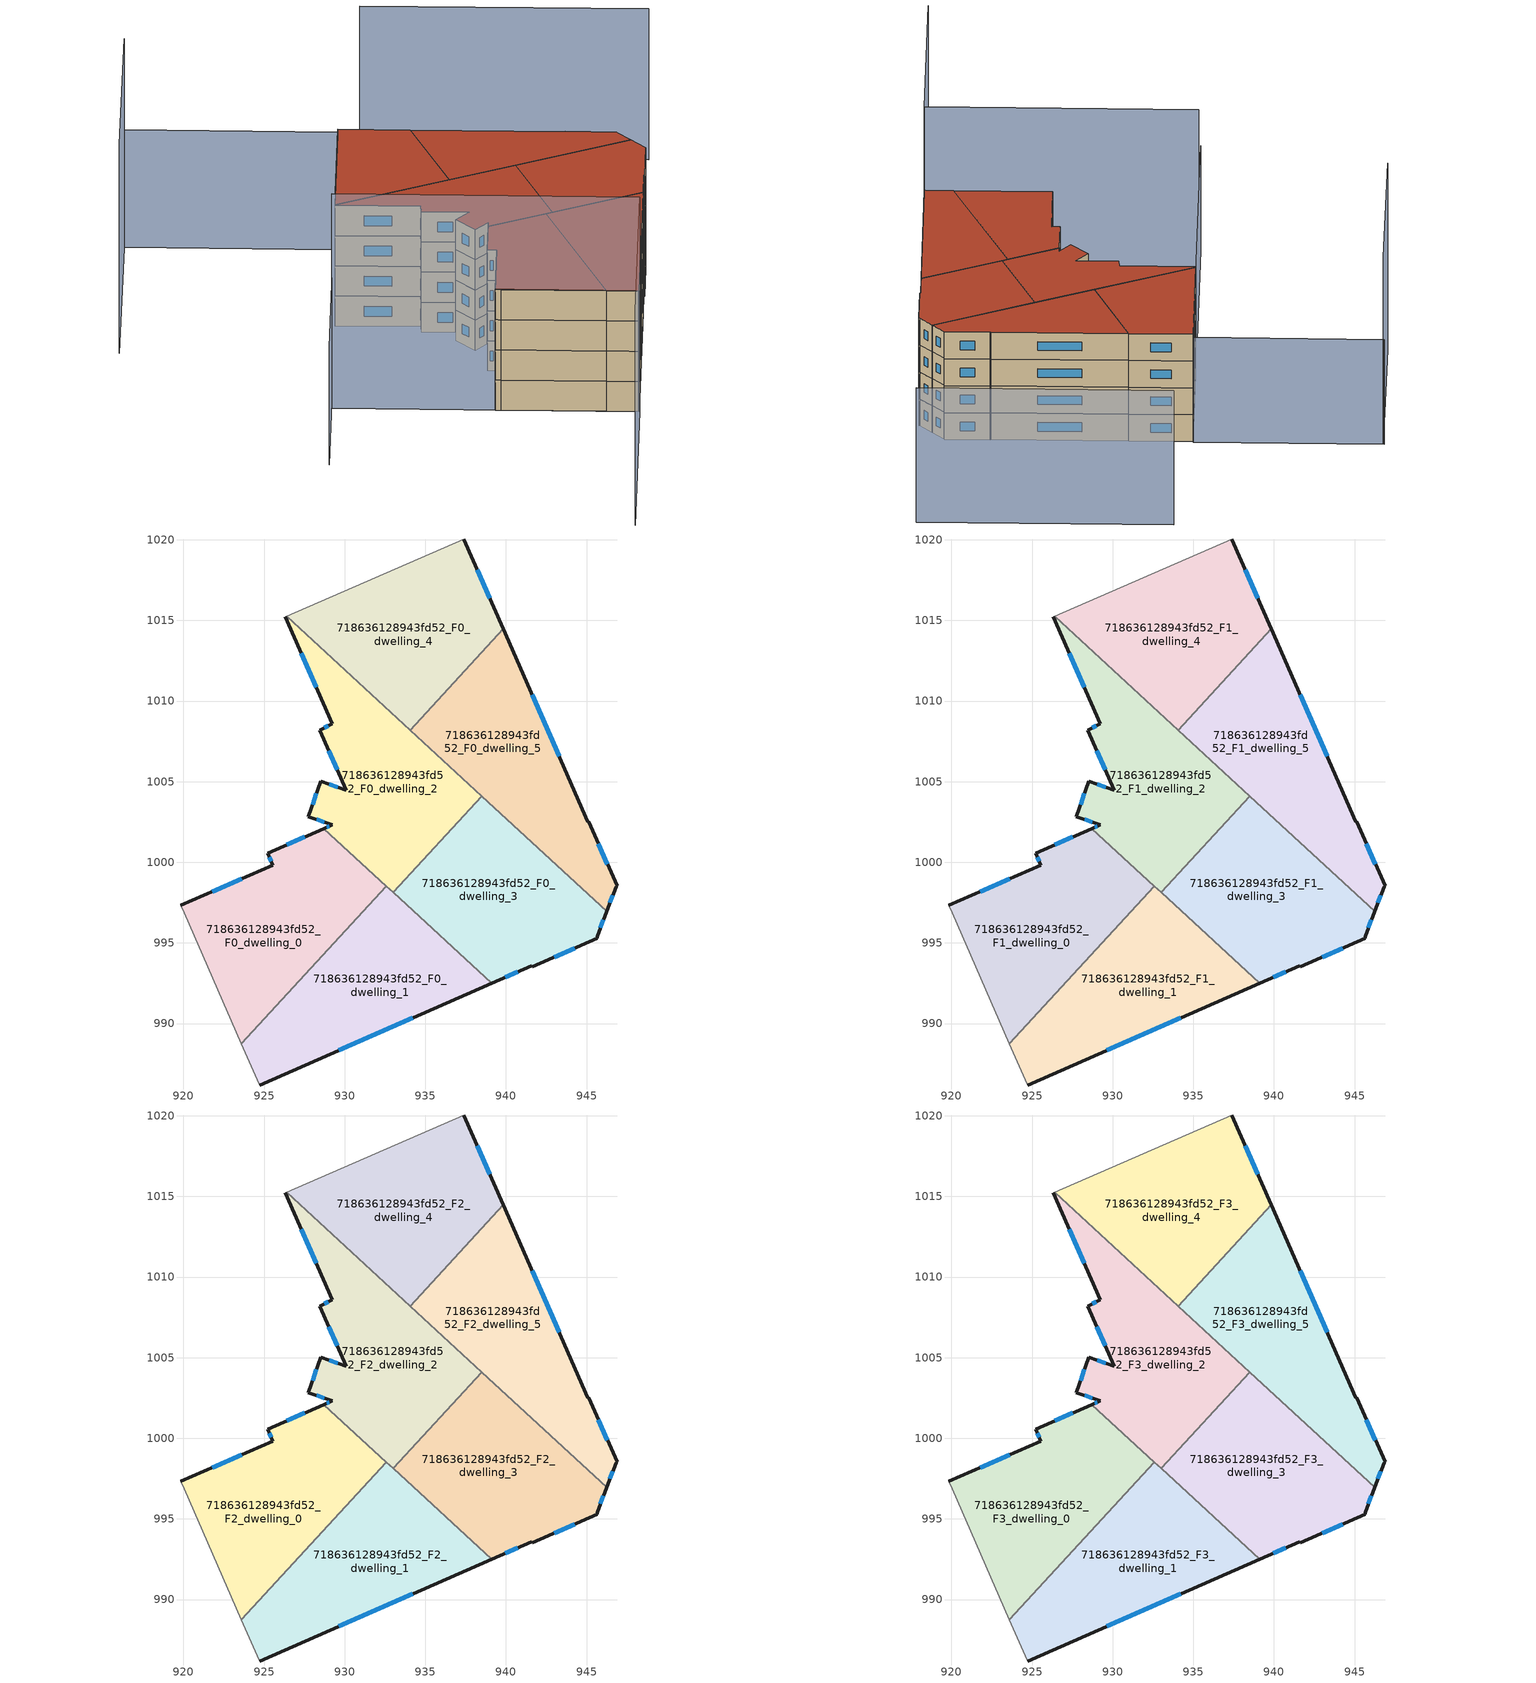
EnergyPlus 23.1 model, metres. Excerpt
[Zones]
718636128943fd52_F0_dwelling_0
 floor ground (EU_floor_Construction): 932.59,998.52 923.59,988.75 920.04,996.88 919.85,997.32 925.55,999.83 925.22,1000.56 928.71,1002.09 z0
 wall outside (EU_wall_Construction): 928.71,1002.09 925.22,1000.56 925.55,999.83 919.85,997.32 z0:3
 wall adiabatic (EU_wall_Construction): 919.85,997.32 920.04,996.88 923.59,988.75 z0:3
 wall to 718636128943fd52_F0_dwelling_1 (EU_wall_Construction): 923.59,988.75 932.59,998.52 928.71,1002.09 z0:3
 window (EU_Window_Construction): 925.33,1000.31 925.44,1000.08 / 927.52,1001.57 926.41,1001.08 / 923.61,998.98 921.79,998.17 z1.02:1.98
718636128943fd52_F0_dwelling_1
 floor ground (EU_floor_Construction): 939.12,992.51 924.72,986.19 924.69,986.25 923.59,988.75 932.59,998.52 z0
 wall outside (EU_wall_Construction): 924.72,986.19 939.12,992.51 z0:3
 wall adiabatic (EU_wall_Construction): 923.59,988.75 924.69,986.25 924.72,986.19 z0:3
 wall to 718636128943fd52_F0_dwelling_3 (EU_wall_Construction): 939.12,992.51 933.02,998.13 z0:3
 wall to 718636128943fd52_F0_dwelling_2 (EU_wall_Construction): 933.02,998.13 932.59,998.52 928.71,1002.09 z0:3
 window (EU_Window_Construction): 929.62,988.34 934.22,990.36 z1.02:1.98
718636128943fd52_F0_dwelling_2
 floor ground (EU_floor_Construction): 938.51,1004.09 933.02,998.13 928.71,1002.09 929.23,1002.32 927.76,1002.83 928.51,1005.02 930.1,1004.47 928.47,1008.2 929.24,1008.59 926.31,1015.22 926.39,1015.26 z0
 wall outside (EU_wall_Construction): 926.31,1015.22 929.24,1008.59 928.47,1008.2 930.1,1004.47 928.51,1005.02 927.76,1002.83 929.23,1002.32 928.71,1002.09 z0:3
 wall adiabatic (EU_wall_Construction): 926.39,1015.26 926.31,1015.22 z0:3
 wall to 718636128943fd52_F0_dwelling_3 (EU_wall_Construction): 933.02,998.13 938.51,1004.09 z0:3
 wall to 718636128943fd52_F0_dwelling_4 (EU_wall_Construction): 934.06,1008.19 926.39,1015.26 z0:3
 wall to 718636128943fd52_F0_dwelling_5 (EU_wall_Construction): 938.51,1004.09 934.06,1008.19 z0:3
 window (EU_Window_Construction): 928.98,1008.46 928.73,1008.33 / 927.31,1012.97 928.24,1010.85 / 929.06,1002.25 928.89,1002.17 / 928.26,1002.66 928.73,1002.5 / 928.25,1004.27 928.01,1003.57 / 929.56,1004.66 929.05,1004.83 / 929.02,1006.93 929.54,1005.74 z1.02:1.98
718636128943fd52_F0_dwelling_3
 floor ground (EU_floor_Construction): 946.25,996.96 945.65,995.39 945.66,995.28 941.62,993.52 941.59,993.59 939.12,992.51 933.02,998.13 938.51,1004.09 z0
 wall outside (EU_wall_Construction): 939.12,992.51 941.59,993.59 941.62,993.52 945.66,995.28 945.65,995.39 946.25,996.96 z0:3
 wall to 718636128943fd52_F0_dwelling_5 (EU_wall_Construction): 946.25,996.96 938.51,1004.09 z0:3
 window (EU_Window_Construction): 942.99,994.12 944.28,994.68 / 939.96,992.88 940.75,993.22 / 945.85,995.93 946.05,996.43 z1.02:1.98
718636128943fd52_F0_dwelling_4
 floor ground (EU_floor_Construction): 937.39,1020.05 939.84,1014.47 934.06,1008.2 926.39,1015.26 z0
 wall outside (EU_wall_Construction): 939.84,1014.47 937.39,1020.05 z0:3
 wall adiabatic (EU_wall_Construction): 937.39,1020.05 926.39,1015.26 z0:3
 wall to 718636128943fd52_F0_dwelling_5 (EU_wall_Construction): 934.06,1008.2 939.84,1014.47 z0:3
 window (EU_Window_Construction): 939.01,1016.37 938.23,1018.15 z1.02:1.98
718636128943fd52_F0_dwelling_5
 floor ground (EU_floor_Construction): 939.84,1014.47 945.08,1002.5 945.15,1002.52 946.89,998.54 946.83,998.47 946.25,996.96 934.06,1008.2 z0
 wall outside (EU_wall_Construction): 946.25,996.96 946.83,998.47 946.89,998.54 945.15,1002.52 945.08,1002.5 939.84,1014.47 z0:3
 window (EU_Window_Construction): 946.45,997.48 946.63,997.96 / 943.3,1006.58 941.62,1010.4 / 946.3,999.89 945.74,1001.17 z1.02:1.98
718636128943fd52_F1_dwelling_0
 floor to 718636128943fd52_F0_dwelling_0 (EU_floor_Construction): 932.59,998.52 923.59,988.75 920.03,996.88 919.85,997.32 925.55,999.83 925.22,1000.56 928.71,1002.09 z3
 wall outside (EU_wall_Construction): 928.71,1002.09 925.22,1000.56 925.55,999.83 919.85,997.32 z3:6
 wall adiabatic (EU_wall_Construction): 919.85,997.32 920.04,996.88 923.59,988.75 z3:6
 wall to 718636128943fd52_F1_dwelling_1 (EU_wall_Construction): 923.59,988.75 932.59,998.52 928.71,1002.09 z3:6
 window (EU_Window_Construction): 925.33,1000.31 925.44,1000.08 / 927.52,1001.57 926.41,1001.08 / 923.61,998.98 921.79,998.17 z4.02:4.98
718636128943fd52_F1_dwelling_1
 floor to 718636128943fd52_F0_dwelling_1 (EU_floor_Construction): 939.12,992.51 924.72,986.19 924.69,986.25 923.59,988.75 932.59,998.52 z3
 wall outside (EU_wall_Construction): 924.72,986.19 939.12,992.51 z3:6
 wall adiabatic (EU_wall_Construction): 923.59,988.75 924.69,986.25 924.72,986.19 z3:6
 wall to 718636128943fd52_F1_dwelling_3 (EU_wall_Construction): 939.12,992.51 933.02,998.13 z3:6
 wall to 718636128943fd52_F1_dwelling_2 (EU_wall_Construction): 933.02,998.13 932.59,998.52 928.71,1002.09 z3:6
 window (EU_Window_Construction): 929.62,988.34 934.22,990.36 z4.02:4.98
718636128943fd52_F1_dwelling_2
 floor to 718636128943fd52_F0_dwelling_2 (EU_floor_Construction): 938.51,1004.09 933.02,998.13 928.71,1002.09 929.23,1002.32 927.76,1002.83 928.5,1005.02 930.1,1004.47 928.47,1008.2 929.24,1008.59 926.31,1015.22 926.39,1015.26 z3
 wall outside (EU_wall_Construction): 926.31,1015.22 929.24,1008.59 928.47,1008.2 930.1,1004.47 928.51,1005.02 927.76,1002.83 929.23,1002.32 928.71,1002.09 z3:6
 wall adiabatic (EU_wall_Construction): 926.39,1015.26 926.31,1015.22 z3:6
 wall to 718636128943fd52_F1_dwelling_3 (EU_wall_Construction): 933.02,998.13 938.51,1004.09 z3:6
 wall to 718636128943fd52_F1_dwelling_4 (EU_wall_Construction): 934.06,1008.19 926.39,1015.26 z3:6
 wall to 718636128943fd52_F1_dwelling_5 (EU_wall_Construction): 938.51,1004.09 934.06,1008.19 z3:6
 window (EU_Window_Construction): 928.98,1008.46 928.73,1008.33 / 927.31,1012.97 928.24,1010.85 / 929.06,1002.25 928.89,1002.17 / 928.26,1002.66 928.73,1002.5 / 928.25,1004.27 928.01,1003.57 / 929.56,1004.66 929.05,1004.83 / 929.02,1006.93 929.54,1005.74 z4.02:4.98
718636128943fd52_F1_dwelling_3
 floor to 718636128943fd52_F0_dwelling_3 (EU_floor_Construction): 946.25,996.96 945.65,995.39 945.66,995.28 941.62,993.52 941.59,993.59 939.12,992.51 933.02,998.13 938.51,1004.09 z3
 wall outside (EU_wall_Construction): 939.12,992.51 941.59,993.59 941.62,993.52 945.66,995.28 945.65,995.39 946.25,996.96 z3:6
 wall to 718636128943fd52_F1_dwelling_5 (EU_wall_Construction): 946.25,996.96 938.51,1004.09 z3:6
 window (EU_Window_Construction): 942.99,994.12 944.28,994.68 / 939.96,992.88 940.75,993.22 / 945.85,995.93 946.05,996.43 z4.02:4.98
718636128943fd52_F1_dwelling_4
 floor to 718636128943fd52_F0_dwelling_4 (EU_floor_Construction): 937.39,1020.05 939.84,1014.47 934.06,1008.2 926.39,1015.26 z3
 wall outside (EU_wall_Construction): 939.84,1014.47 937.39,1020.05 z3:6
 wall adiabatic (EU_wall_Construction): 937.39,1020.05 926.39,1015.26 z3:6
 wall to 718636128943fd52_F1_dwelling_5 (EU_wall_Construction): 934.06,1008.2 939.84,1014.47 z3:6
 window (EU_Window_Construction): 939.01,1016.37 938.23,1018.15 z4.02:4.98
718636128943fd52_F1_dwelling_5
 floor to 718636128943fd52_F0_dwelling_5 (EU_floor_Construction): 939.84,1014.47 945.08,1002.5 945.15,1002.52 946.89,998.54 946.83,998.47 946.25,996.96 934.06,1008.2 z3
 wall outside (EU_wall_Construction): 946.25,996.96 946.83,998.47 946.89,998.54 945.15,1002.52 945.08,1002.5 939.84,1014.47 z3:6
 window (EU_Window_Construction): 946.45,997.48 946.63,997.96 / 943.3,1006.58 941.62,1010.4 / 946.3,999.89 945.74,1001.17 z4.02:4.98
718636128943fd52_F2_dwelling_0
 floor to 718636128943fd52_F1_dwelling_0 (EU_floor_Construction): 932.59,998.52 923.59,988.75 920.03,996.88 919.85,997.32 925.55,999.83 925.22,1000.56 928.71,1002.09 z6
 wall outside (EU_wall_Construction): 928.71,1002.09 925.22,1000.56 925.55,999.83 919.85,997.32 z6:9
 wall adiabatic (EU_wall_Construction): 919.85,997.32 920.04,996.88 923.59,988.75 z6:9
 wall to 718636128943fd52_F2_dwelling_1 (EU_wall_Construction): 923.59,988.75 932.59,998.52 928.71,1002.09 z6:9
 window (EU_Window_Construction): 925.33,1000.31 925.44,1000.08 / 927.52,1001.57 926.41,1001.08 / 923.61,998.98 921.79,998.17 z7.02:7.98
718636128943fd52_F2_dwelling_1
 floor to 718636128943fd52_F1_dwelling_1 (EU_floor_Construction): 939.12,992.51 924.72,986.19 924.69,986.25 923.59,988.75 932.59,998.52 z6
 wall outside (EU_wall_Construction): 924.72,986.19 939.12,992.51 z6:9
 wall adiabatic (EU_wall_Construction): 923.59,988.75 924.69,986.25 924.72,986.19 z6:9
 wall to 718636128943fd52_F2_dwelling_3 (EU_wall_Construction): 939.12,992.51 933.02,998.13 z6:9
 wall to 718636128943fd52_F2_dwelling_2 (EU_wall_Construction): 933.02,998.13 932.59,998.52 928.71,1002.09 z6:9
 window (EU_Window_Construction): 929.62,988.34 934.22,990.36 z7.02:7.98
718636128943fd52_F2_dwelling_2
 floor to 718636128943fd52_F1_dwelling_2 (EU_floor_Construction): 938.51,1004.09 933.02,998.13 928.71,1002.09 929.23,1002.32 927.76,1002.83 928.5,1005.02 930.1,1004.47 928.47,1008.2 929.24,1008.59 926.31,1015.22 926.39,1015.26 z6
 wall outside (EU_wall_Construction): 926.31,1015.22 929.24,1008.59 928.47,1008.2 930.1,1004.47 928.51,1005.02 927.76,1002.83 929.23,1002.32 928.71,1002.09 z6:9
 wall adiabatic (EU_wall_Construction): 926.39,1015.26 926.31,1015.22 z6:9
 wall to 718636128943fd52_F2_dwelling_3 (EU_wall_Construction): 933.02,998.13 938.51,1004.09 z6:9
 wall to 718636128943fd52_F2_dwelling_4 (EU_wall_Construction): 934.06,1008.19 926.39,1015.26 z6:9
 wall to 718636128943fd52_F2_dwelling_5 (EU_wall_Construction): 938.51,1004.09 934.06,1008.19 z6:9
 window (EU_Window_Construction): 928.98,1008.46 928.73,1008.33 / 927.31,1012.97 928.24,1010.85 / 929.06,1002.25 928.89,1002.17 / 928.26,1002.66 928.73,1002.5 / 928.25,1004.27 928.01,1003.57 / 929.56,1004.66 929.05,1004.83 / 929.02,1006.93 929.54,1005.74 z7.02:7.98
718636128943fd52_F2_dwelling_3
 floor to 718636128943fd52_F1_dwelling_3 (EU_floor_Construction): 946.25,996.96 945.65,995.39 945.66,995.28 941.62,993.52 941.59,993.59 939.12,992.51 933.02,998.13 938.51,1004.09 z6
 wall outside (EU_wall_Construction): 939.12,992.51 941.59,993.59 941.62,993.52 945.66,995.28 945.65,995.39 946.25,996.96 z6:9
 wall to 718636128943fd52_F2_dwelling_5 (EU_wall_Construction): 946.25,996.96 938.51,1004.09 z6:9
 window (EU_Window_Construction): 942.99,994.12 944.28,994.68 / 939.96,992.88 940.75,993.22 / 945.85,995.93 946.05,996.43 z7.02:7.98
718636128943fd52_F2_dwelling_4
 floor to 718636128943fd52_F1_dwelling_4 (EU_floor_Construction): 937.39,1020.05 939.84,1014.47 934.06,1008.2 926.39,1015.26 z6
 wall outside (EU_wall_Construction): 939.84,1014.47 937.39,1020.05 z6:9
 wall adiabatic (EU_wall_Construction): 937.39,1020.05 926.39,1015.26 z6:9
 wall to 718636128943fd52_F2_dwelling_5 (EU_wall_Construction): 934.06,1008.2 939.84,1014.47 z6:9
 window (EU_Window_Construction): 939.01,1016.37 938.23,1018.15 z7.02:7.98
718636128943fd52_F2_dwelling_5
 floor to 718636128943fd52_F1_dwelling_5 (EU_floor_Construction): 939.84,1014.47 945.08,1002.5 945.15,1002.52 946.89,998.54 946.83,998.47 946.25,996.96 934.06,1008.2 z6
 wall outside (EU_wall_Construction): 946.25,996.96 946.83,998.47 946.89,998.54 945.15,1002.52 945.08,1002.5 939.84,1014.47 z6:9
 window (EU_Window_Construction): 946.45,997.48 946.63,997.96 / 943.3,1006.58 941.62,1010.4 / 946.3,999.89 945.74,1001.17 z7.02:7.98
718636128943fd52_F3_dwelling_0
 floor to 718636128943fd52_F2_dwelling_0 (EU_floor_Construction): 932.59,998.52 923.59,988.75 920.03,996.88 919.85,997.32 925.55,999.83 925.22,1000.56 928.71,1002.09 z9
 wall outside (EU_wall_Construction): 928.71,1002.09 925.22,1000.56 925.55,999.83 919.85,997.32 z9:12
 wall adiabatic (EU_wall_Construction): 919.85,997.32 920.04,996.88 923.59,988.75 z9:12
 wall to 718636128943fd52_F3_dwelling_1 (EU_wall_Construction): 923.59,988.75 932.59,998.52 928.71,1002.09 z9:12
 window (EU_Window_Construction): 925.33,1000.31 925.44,1000.08 / 927.52,1001.57 926.41,1001.08 / 923.61,998.98 921.79,998.17 z10.02:10.98
 roof outside (EU_roof_Construction): 923.59,988.75 932.59,998.52 928.71,1002.09 925.22,1000.56 925.55,999.83 919.85,997.32 920.04,996.88 z12
718636128943fd52_F3_dwelling_1
 floor to 718636128943fd52_F2_dwelling_1 (EU_floor_Construction): 939.12,992.51 924.72,986.19 924.69,986.25 923.59,988.75 932.59,998.52 z9
 wall outside (EU_wall_Construction): 924.72,986.19 939.12,992.51 z9:12
 wall adiabatic (EU_wall_Construction): 923.59,988.75 924.69,986.25 924.72,986.19 z9:12
 wall to 718636128943fd52_F3_dwelling_3 (EU_wall_Construction): 939.12,992.51 933.02,998.13 z9:12
 wall to 718636128943fd52_F3_dwelling_2 (EU_wall_Construction): 933.02,998.13 932.59,998.52 928.71,1002.09 z9:12
 window (EU_Window_Construction): 929.62,988.34 934.22,990.36 z10.02:10.98
 roof outside (EU_roof_Construction): 939.12,992.51 932.59,998.52 923.59,988.75 924.69,986.25 924.72,986.19 z12
718636128943fd52_F3_dwelling_2
 floor to 718636128943fd52_F2_dwelling_2 (EU_floor_Construction): 938.51,1004.09 933.02,998.13 928.71,1002.09 929.23,1002.32 927.76,1002.83 928.5,1005.02 930.1,1004.47 928.47,1008.2 929.24,1008.59 926.31,1015.22 926.39,1015.26 z9
 wall outside (EU_wall_Construction): 926.31,1015.22 929.24,1008.59 928.47,1008.2 930.1,1004.47 928.51,1005.02 927.76,1002.83 929.23,1002.32 928.71,1002.09 z9:12
 wall adiabatic (EU_wall_Construction): 926.39,1015.26 926.31,1015.22 z9:12
 wall to 718636128943fd52_F3_dwelling_3 (EU_wall_Construction): 933.02,998.13 938.51,1004.09 z9:12
 wall to 718636128943fd52_F3_dwelling_4 (EU_wall_Construction): 934.06,1008.19 926.39,1015.26 z9:12
 wall to 718636128943fd52_F3_dwelling_5 (EU_wall_Construction): 938.51,1004.09 934.06,1008.19 z9:12
 window (EU_Window_Construction): 928.98,1008.46 928.73,1008.33 / 927.31,1012.97 928.24,1010.85 / 929.06,1002.25 928.89,1002.17 / 928.26,1002.66 928.73,1002.5 / 928.25,1004.27 928.01,1003.57 / 929.56,1004.66 929.05,1004.83 / 929.02,1006.93 929.54,1005.74 z10.02:10.98
 roof outside (EU_roof_Construction): 933.02,998.13 938.51,1004.09 926.39,1015.26 926.31,1015.22 929.24,1008.59 928.47,1008.2 930.1,1004.47 928.51,1005.02 927.76,1002.83 929.23,1002.32 928.71,1002.09 z12
718636128943fd52_F3_dwelling_3
 floor to 718636128943fd52_F2_dwelling_3 (EU_floor_Construction): 946.25,996.96 945.65,995.39 945.66,995.28 941.62,993.52 941.59,993.59 939.12,992.51 933.02,998.13 938.51,1004.09 z9
 wall outside (EU_wall_Construction): 939.12,992.51 941.59,993.59 941.62,993.52 945.66,995.28 945.65,995.39 946.25,996.96 z9:12
 wall to 718636128943fd52_F3_dwelling_5 (EU_wall_Construction): 946.25,996.96 938.51,1004.09 z9:12
 window (EU_Window_Construction): 942.99,994.12 944.28,994.68 / 939.96,992.88 940.75,993.22 / 945.85,995.93 946.05,996.43 z10.02:10.98
 roof outside (EU_roof_Construction): 945.66,995.28 945.65,995.39 946.25,996.96 938.51,1004.09 933.02,998.13 939.12,992.51 941.59,993.59 941.62,993.52 z12
718636128943fd52_F3_dwelling_4
 floor to 718636128943fd52_F2_dwelling_4 (EU_floor_Construction): 937.39,1020.05 939.84,1014.47 934.06,1008.2 926.39,1015.26 z9
 wall outside (EU_wall_Construction): 939.84,1014.47 937.39,1020.05 z9:12
 wall adiabatic (EU_wall_Construction): 937.39,1020.05 926.39,1015.26 z9:12
 wall to 718636128943fd52_F3_dwelling_5 (EU_wall_Construction): 934.06,1008.2 939.84,1014.47 z9:12
 window (EU_Window_Construction): 939.01,1016.37 938.23,1018.15 z10.02:10.98
 roof outside (EU_roof_Construction): 934.06,1008.2 939.84,1014.47 937.39,1020.05 926.39,1015.26 z12
718636128943fd52_F3_dwelling_5
 floor to 718636128943fd52_F2_dwelling_5 (EU_floor_Construction): 939.84,1014.47 945.08,1002.5 945.15,1002.52 946.89,998.54 946.83,998.47 946.25,996.96 934.06,1008.2 z9
 wall outside (EU_wall_Construction): 946.25,996.96 946.83,998.47 946.89,998.54 945.15,1002.52 945.08,1002.5 939.84,1014.47 z9:12
 window (EU_Window_Construction): 946.45,997.48 946.63,997.96 / 943.3,1006.58 941.62,1010.4 / 946.3,999.89 945.74,1001.17 z10.02:10.98
 roof outside (EU_roof_Construction): 946.25,996.96 946.83,998.47 946.89,998.54 945.15,1002.52 945.08,1002.5 939.84,1014.47 934.06,1008.2 z12
shading: 914.33,1009.97 924.73,986.16 / 924.73,986.16 908.21,978.94 z0:21.3; 961.44,1002.32 951.64,1024.61 z0:15; 930.22,1036.65 937.46,1020.08 / 937.46,1020.08 906.07,1006.37 z0:11.7; 930.15,1036.54 914.73,1029.88 z0:20.8
[Building]
EU S2 Campaign: North Axis=0; Terrain=City; Solar Distribution=FullExterior
[Site:Location]
Vienna: Latitude=48; Longitude=16.5; Time Zone=1; Elevation=183
[SizingPeriod:WeatherFileDays]
AnnualSizingPeriod: Begin Month=1; Begin Day of Month=1; End Month=12; End Day of Month=31; Day of Week for Start Day=Monday; Use Weather File Daylight Saving Period=No; Use Weather File Rain and Snow Indicators=No
[MATERIAL]
EU_InternalMass_Material: Roughness=MediumRough; Thickness=0.1; Conductivity=1; Density=1800; Specific Heat=900; Thermal Absorptance=0.9; Solar Absorptance=0.7; Visible Absorptance=0.7
[MATERIAL:NOMASS] Roughness=MediumRough; Thermal Absorptance=0.9; Solar Absorptance=0.7; Visible Absorptance=0.7
Name | Thermal Resistance
EU_wall_NoMass | 0.942466
EU_roof_NoMass | 0.551687
EU_floor_NoMass | 0.66527
[WINDOWMATERIAL:SIMPLEGLAZINGSYSTEM]
EU_Window_SimpleGlazing: UFactor=2.03367; Solar Heat Gain Coefficient=0.65; Visible Transmittance=0.65
[CONSTRUCTION]
EU_wall_Construction: EU_wall_NoMass
EU_roof_Construction: EU_roof_NoMass
EU_floor_Construction: EU_floor_NoMass
EU_Window_Construction: EU_Window_SimpleGlazing
EU_InternalMass_Construction: EU_InternalMass_Material
[ZONE] Type=1; Multiplier=1; Ceiling Height=autocalculate; Floor Area=autocalculate; Part of Total Floor Area=Yes
Name | Volume
718636128943fd52_F0_dwelling_0 | 242.998
718636128943fd52_F1_dwelling_0; 718636128943fd52_F2_dwelling_0; 718636128943fd52_F3_dwelling_0 | 242.997
718636128943fd52_F0_dwelling_1; 718636128943fd52_F1_dwelling_1; 718636128943fd52_F2_dwelling_1; 718636128943fd52_F3_dwelling_1 | 243.01
718636128943fd52_F0_dwelling_2 | 243.058
718636128943fd52_F1_dwelling_2; 718636128943fd52_F2_dwelling_2; 718636128943fd52_F3_dwelling_2 | 243.057
718636128943fd52_F0_dwelling_3 | 243.018
718636128943fd52_F1_dwelling_3; 718636128943fd52_F2_dwelling_3; 718636128943fd52_F3_dwelling_3 | 243.019
718636128943fd52_F0_dwelling_4 | 243.037
718636128943fd52_F1_dwelling_4; 718636128943fd52_F2_dwelling_4; 718636128943fd52_F3_dwelling_4 | 243.038
718636128943fd52_F0_dwelling_5 | 243.043
718636128943fd52_F1_dwelling_5; 718636128943fd52_F2_dwelling_5; 718636128943fd52_F3_dwelling_5 | 243.044
[INTERNALMASS] Construction=EU_InternalMass_Construction
Name | Zone or ZoneList | Surface Area
718636128943fd52_F0_dwelling_0_EU_InternalMass | 718636128943fd52_F0_dwelling_0 | 80.9991
718636128943fd52_F0_dwelling_1_EU_InternalMass | 718636128943fd52_F0_dwelling_1 | 81.0081
718636128943fd52_F0_dwelling_2_EU_InternalMass | 718636128943fd52_F0_dwelling_2 | 81.0193
718636128943fd52_F0_dwelling_3_EU_InternalMass | 718636128943fd52_F0_dwelling_3 | 81.0058
718636128943fd52_F0_dwelling_4_EU_InternalMass | 718636128943fd52_F0_dwelling_4 | 81.0126
718636128943fd52_F0_dwelling_5_EU_InternalMass | 718636128943fd52_F0_dwelling_5 | 81.0144
718636128943fd52_F1_dwelling_0_EU_InternalMass | 718636128943fd52_F1_dwelling_0 | 80.9991
718636128943fd52_F1_dwelling_1_EU_InternalMass | 718636128943fd52_F1_dwelling_1 | 81.0081
718636128943fd52_F1_dwelling_2_EU_InternalMass | 718636128943fd52_F1_dwelling_2 | 81.0193
718636128943fd52_F1_dwelling_3_EU_InternalMass | 718636128943fd52_F1_dwelling_3 | 81.0058
718636128943fd52_F1_dwelling_4_EU_InternalMass | 718636128943fd52_F1_dwelling_4 | 81.0126
718636128943fd52_F1_dwelling_5_EU_InternalMass | 718636128943fd52_F1_dwelling_5 | 81.0144
718636128943fd52_F2_dwelling_0_EU_InternalMass | 718636128943fd52_F2_dwelling_0 | 80.9991
718636128943fd52_F2_dwelling_1_EU_InternalMass | 718636128943fd52_F2_dwelling_1 | 81.0081
718636128943fd52_F2_dwelling_2_EU_InternalMass | 718636128943fd52_F2_dwelling_2 | 81.0193
718636128943fd52_F2_dwelling_3_EU_InternalMass | 718636128943fd52_F2_dwelling_3 | 81.0058
718636128943fd52_F2_dwelling_4_EU_InternalMass | 718636128943fd52_F2_dwelling_4 | 81.0126
718636128943fd52_F2_dwelling_5_EU_InternalMass | 718636128943fd52_F2_dwelling_5 | 81.0144
718636128943fd52_F3_dwelling_0_EU_InternalMass | 718636128943fd52_F3_dwelling_0 | 80.9991
718636128943fd52_F3_dwelling_1_EU_InternalMass | 718636128943fd52_F3_dwelling_1 | 81.0081
718636128943fd52_F3_dwelling_2_EU_InternalMass | 718636128943fd52_F3_dwelling_2 | 81.0193
718636128943fd52_F3_dwelling_3_EU_InternalMass | 718636128943fd52_F3_dwelling_3 | 81.0058
718636128943fd52_F3_dwelling_4_EU_InternalMass | 718636128943fd52_F3_dwelling_4 | 81.0126
718636128943fd52_F3_dwelling_5_EU_InternalMass | 718636128943fd52_F3_dwelling_5 | 81.0144
[OTHEREQUIPMENT] Fuel Type=Electricity; Design Level Calculation Method=Watts/Area; Power per Zone Floor Area=1; Fraction Latent=0; Fraction Radiant=0; Fraction Lost=0; Carbon Dioxide Generation Rate=0; EndUse Subcategory=EU_Step8_InternalGains
Name | Zone or ZoneList or Space or SpaceList | Schedule
EU_Step8_InternalGain_718636128943fd52_F0_dwelling_0_f000 | 718636128943fd52_F0_dwelling_0 | EU_Step8_GainSchedule_718636128943fd52_F0_dwelling_0_f000
EU_Step8_InternalGain_718636128943fd52_F0_dwelling_1_f000 | 718636128943fd52_F0_dwelling_1 | EU_Step8_GainSchedule_718636128943fd52_F0_dwelling_1_f000
EU_Step8_InternalGain_718636128943fd52_F0_dwelling_2_f000 | 718636128943fd52_F0_dwelling_2 | EU_Step8_GainSchedule_718636128943fd52_F0_dwelling_2_f000
EU_Step8_InternalGain_718636128943fd52_F0_dwelling_3_f000 | 718636128943fd52_F0_dwelling_3 | EU_Step8_GainSchedule_718636128943fd52_F0_dwelling_3_f000
EU_Step8_InternalGain_718636128943fd52_F0_dwelling_4_f000 | 718636128943fd52_F0_dwelling_4 | EU_Step8_GainSchedule_718636128943fd52_F0_dwelling_4_f000
EU_Step8_InternalGain_718636128943fd52_F0_dwelling_5_f000 | 718636128943fd52_F0_dwelling_5 | EU_Step8_GainSchedule_718636128943fd52_F0_dwelling_5_f000
EU_Step8_InternalGain_718636128943fd52_F1_dwelling_0_f000 | 718636128943fd52_F1_dwelling_0 | EU_Step8_GainSchedule_718636128943fd52_F1_dwelling_0_f000
EU_Step8_InternalGain_718636128943fd52_F1_dwelling_1_f000 | 718636128943fd52_F1_dwelling_1 | EU_Step8_GainSchedule_718636128943fd52_F1_dwelling_1_f000
EU_Step8_InternalGain_718636128943fd52_F1_dwelling_2_f000 | 718636128943fd52_F1_dwelling_2 | EU_Step8_GainSchedule_718636128943fd52_F1_dwelling_2_f000
EU_Step8_InternalGain_718636128943fd52_F1_dwelling_3_f000 | 718636128943fd52_F1_dwelling_3 | EU_Step8_GainSchedule_718636128943fd52_F1_dwelling_3_f000
EU_Step8_InternalGain_718636128943fd52_F1_dwelling_4_f000 | 718636128943fd52_F1_dwelling_4 | EU_Step8_GainSchedule_718636128943fd52_F1_dwelling_4_f000
EU_Step8_InternalGain_718636128943fd52_F1_dwelling_5_f000 | 718636128943fd52_F1_dwelling_5 | EU_Step8_GainSchedule_718636128943fd52_F1_dwelling_5_f000
EU_Step8_InternalGain_718636128943fd52_F2_dwelling_0_f000 | 718636128943fd52_F2_dwelling_0 | EU_Step8_GainSchedule_718636128943fd52_F2_dwelling_0_f000
EU_Step8_InternalGain_718636128943fd52_F2_dwelling_1_f000 | 718636128943fd52_F2_dwelling_1 | EU_Step8_GainSchedule_718636128943fd52_F2_dwelling_1_f000
EU_Step8_InternalGain_718636128943fd52_F2_dwelling_2_f000 | 718636128943fd52_F2_dwelling_2 | EU_Step8_GainSchedule_718636128943fd52_F2_dwelling_2_f000
EU_Step8_InternalGain_718636128943fd52_F2_dwelling_3_f000 | 718636128943fd52_F2_dwelling_3 | EU_Step8_GainSchedule_718636128943fd52_F2_dwelling_3_f000
EU_Step8_InternalGain_718636128943fd52_F2_dwelling_4_f000 | 718636128943fd52_F2_dwelling_4 | EU_Step8_GainSchedule_718636128943fd52_F2_dwelling_4_f000
EU_Step8_InternalGain_718636128943fd52_F2_dwelling_5_f000 | 718636128943fd52_F2_dwelling_5 | EU_Step8_GainSchedule_718636128943fd52_F2_dwelling_5_f000
EU_Step8_InternalGain_718636128943fd52_F3_dwelling_0_f000 | 718636128943fd52_F3_dwelling_0 | EU_Step8_GainSchedule_718636128943fd52_F3_dwelling_0_f000
EU_Step8_InternalGain_718636128943fd52_F3_dwelling_1_f000 | 718636128943fd52_F3_dwelling_1 | EU_Step8_GainSchedule_718636128943fd52_F3_dwelling_1_f000
EU_Step8_InternalGain_718636128943fd52_F3_dwelling_2_f000 | 718636128943fd52_F3_dwelling_2 | EU_Step8_GainSchedule_718636128943fd52_F3_dwelling_2_f000
EU_Step8_InternalGain_718636128943fd52_F3_dwelling_3_f000 | 718636128943fd52_F3_dwelling_3 | EU_Step8_GainSchedule_718636128943fd52_F3_dwelling_3_f000
EU_Step8_InternalGain_718636128943fd52_F3_dwelling_4_f000 | 718636128943fd52_F3_dwelling_4 | EU_Step8_GainSchedule_718636128943fd52_F3_dwelling_4_f000
EU_Step8_InternalGain_718636128943fd52_F3_dwelling_5_f000 | 718636128943fd52_F3_dwelling_5 | EU_Step8_GainSchedule_718636128943fd52_F3_dwelling_5_f000
[ZONEVENTILATION:DESIGNFLOWRATE] Schedule=EU_AlwaysOn; Design Flow Rate Calculation Method=AirChanges/Hour; Air Changes per Hour=0.530523; Ventilation Type=Natural; Fan Pressure Rise=0; Fan Total Efficiency=1; Constant Term Coefficient=1; Temperature Term Coefficient=0; Velocity Term Coefficient=0; Velocity Squared Term Coefficient=0; Minimum Indoor Temperature=-100; Maximum Indoor Temperature=100; Delta Temperature=-100; Minimum Outdoor Temperature=-100; Maximum Outdoor Temperature=100; Maximum Wind Speed=40
Name | Zone or ZoneList or Space or SpaceList
EU_ConstantAir_718636128943fd52_F0_dwelling_0 | 718636128943fd52_F0_dwelling_0
EU_ConstantAir_718636128943fd52_F0_dwelling_1 | 718636128943fd52_F0_dwelling_1
EU_ConstantAir_718636128943fd52_F0_dwelling_2 | 718636128943fd52_F0_dwelling_2
EU_ConstantAir_718636128943fd52_F0_dwelling_3 | 718636128943fd52_F0_dwelling_3
EU_ConstantAir_718636128943fd52_F0_dwelling_4 | 718636128943fd52_F0_dwelling_4
EU_ConstantAir_718636128943fd52_F0_dwelling_5 | 718636128943fd52_F0_dwelling_5
EU_ConstantAir_718636128943fd52_F1_dwelling_0 | 718636128943fd52_F1_dwelling_0
EU_ConstantAir_718636128943fd52_F1_dwelling_1 | 718636128943fd52_F1_dwelling_1
EU_ConstantAir_718636128943fd52_F1_dwelling_2 | 718636128943fd52_F1_dwelling_2
EU_ConstantAir_718636128943fd52_F1_dwelling_3 | 718636128943fd52_F1_dwelling_3
EU_ConstantAir_718636128943fd52_F1_dwelling_4 | 718636128943fd52_F1_dwelling_4
EU_ConstantAir_718636128943fd52_F1_dwelling_5 | 718636128943fd52_F1_dwelling_5
EU_ConstantAir_718636128943fd52_F2_dwelling_0 | 718636128943fd52_F2_dwelling_0
EU_ConstantAir_718636128943fd52_F2_dwelling_1 | 718636128943fd52_F2_dwelling_1
EU_ConstantAir_718636128943fd52_F2_dwelling_2 | 718636128943fd52_F2_dwelling_2
EU_ConstantAir_718636128943fd52_F2_dwelling_3 | 718636128943fd52_F2_dwelling_3
EU_ConstantAir_718636128943fd52_F2_dwelling_4 | 718636128943fd52_F2_dwelling_4
EU_ConstantAir_718636128943fd52_F2_dwelling_5 | 718636128943fd52_F2_dwelling_5
EU_ConstantAir_718636128943fd52_F3_dwelling_0 | 718636128943fd52_F3_dwelling_0
EU_ConstantAir_718636128943fd52_F3_dwelling_1 | 718636128943fd52_F3_dwelling_1
EU_ConstantAir_718636128943fd52_F3_dwelling_2 | 718636128943fd52_F3_dwelling_2
EU_ConstantAir_718636128943fd52_F3_dwelling_3 | 718636128943fd52_F3_dwelling_3
EU_ConstantAir_718636128943fd52_F3_dwelling_4 | 718636128943fd52_F3_dwelling_4
EU_ConstantAir_718636128943fd52_F3_dwelling_5 | 718636128943fd52_F3_dwelling_5
[HVACTEMPLATE:THERMOSTAT] Constant Heating Setpoint=20; Constant Cooling Setpoint=50
EU_HeatOnly_718636128943fd52_F0_dwelling_0; EU_HeatOnly_718636128943fd52_F0_dwelling_1; EU_HeatOnly_718636128943fd52_F0_dwelling_2; EU_HeatOnly_718636128943fd52_F0_dwelling_3; EU_HeatOnly_718636128943fd52_F0_dwelling_4; EU_HeatOnly_718636128943fd52_F0_dwelling_5; EU_HeatOnly_718636128943fd52_F1_dwelling_0; EU_HeatOnly_718636128943fd52_F1_dwelling_1; EU_HeatOnly_718636128943fd52_F1_dwelling_2; EU_HeatOnly_718636128943fd52_F1_dwelling_3; EU_HeatOnly_718636128943fd52_F1_dwelling_4; EU_HeatOnly_718636128943fd52_F1_dwelling_5; EU_HeatOnly_718636128943fd52_F2_dwelling_0; EU_HeatOnly_718636128943fd52_F2_dwelling_1; EU_HeatOnly_718636128943fd52_F2_dwelling_2; EU_HeatOnly_718636128943fd52_F2_dwelling_3; EU_HeatOnly_718636128943fd52_F2_dwelling_4; EU_HeatOnly_718636128943fd52_F2_dwelling_5; EU_HeatOnly_718636128943fd52_F3_dwelling_0; EU_HeatOnly_718636128943fd52_F3_dwelling_1; EU_HeatOnly_718636128943fd52_F3_dwelling_2; EU_HeatOnly_718636128943fd52_F3_dwelling_3; EU_HeatOnly_718636128943fd52_F3_dwelling_4; EU_HeatOnly_718636128943fd52_F3_dwelling_5
[HVACTEMPLATE:ZONE:IDEALLOADSAIRSYSTEM] System Availability Schedule=EU_AlwaysOn; Maximum Heating Supply Air Temperature=50; Minimum Cooling Supply Air Temperature=13; Maximum Heating Supply Air Humidity Ratio=0.0156; Minimum Cooling Supply Air Humidity Ratio=0.0077; Heating Limit=NoLimit; Cooling Limit=NoLimit; Heating Availability Schedule=EU_AlwaysOn; Cooling Availability Schedule=EU_CoolingOff; Dehumidification Control Type=ConstantSensibleHeatRatio; Cooling Sensible Heat Ratio=0.7; Dehumidification Setpoint=60; Humidification Control Type=None; Humidification Setpoint=30; Outdoor Air Method=None; Outdoor Air Flow Rate per Person=0.00944; Outdoor Air Flow Rate per Zone Floor Area=0; Outdoor Air Flow Rate per Zone=0; Demand Controlled Ventilation Type=None; Outdoor Air Economizer Type=NoEconomizer; Heat Recovery Type=None; Sensible Heat Recovery Effectiveness=0.7; Latent Heat Recovery Effectiveness=0.65
Name | Template Thermostat
718636128943fd52_F0_dwelling_0 | EU_HeatOnly_718636128943fd52_F0_dwelling_0
718636128943fd52_F0_dwelling_1 | EU_HeatOnly_718636128943fd52_F0_dwelling_1
718636128943fd52_F0_dwelling_2 | EU_HeatOnly_718636128943fd52_F0_dwelling_2
718636128943fd52_F0_dwelling_3 | EU_HeatOnly_718636128943fd52_F0_dwelling_3
718636128943fd52_F0_dwelling_4 | EU_HeatOnly_718636128943fd52_F0_dwelling_4
718636128943fd52_F0_dwelling_5 | EU_HeatOnly_718636128943fd52_F0_dwelling_5
718636128943fd52_F1_dwelling_0 | EU_HeatOnly_718636128943fd52_F1_dwelling_0
718636128943fd52_F1_dwelling_1 | EU_HeatOnly_718636128943fd52_F1_dwelling_1
718636128943fd52_F1_dwelling_2 | EU_HeatOnly_718636128943fd52_F1_dwelling_2
718636128943fd52_F1_dwelling_3 | EU_HeatOnly_718636128943fd52_F1_dwelling_3
718636128943fd52_F1_dwelling_4 | EU_HeatOnly_718636128943fd52_F1_dwelling_4
718636128943fd52_F1_dwelling_5 | EU_HeatOnly_718636128943fd52_F1_dwelling_5
718636128943fd52_F2_dwelling_0 | EU_HeatOnly_718636128943fd52_F2_dwelling_0
718636128943fd52_F2_dwelling_1 | EU_HeatOnly_718636128943fd52_F2_dwelling_1
718636128943fd52_F2_dwelling_2 | EU_HeatOnly_718636128943fd52_F2_dwelling_2
718636128943fd52_F2_dwelling_3 | EU_HeatOnly_718636128943fd52_F2_dwelling_3
718636128943fd52_F2_dwelling_4 | EU_HeatOnly_718636128943fd52_F2_dwelling_4
718636128943fd52_F2_dwelling_5 | EU_HeatOnly_718636128943fd52_F2_dwelling_5
718636128943fd52_F3_dwelling_0 | EU_HeatOnly_718636128943fd52_F3_dwelling_0
718636128943fd52_F3_dwelling_1 | EU_HeatOnly_718636128943fd52_F3_dwelling_1
718636128943fd52_F3_dwelling_2 | EU_HeatOnly_718636128943fd52_F3_dwelling_2
718636128943fd52_F3_dwelling_3 | EU_HeatOnly_718636128943fd52_F3_dwelling_3
718636128943fd52_F3_dwelling_4 | EU_HeatOnly_718636128943fd52_F3_dwelling_4
718636128943fd52_F3_dwelling_5 | EU_HeatOnly_718636128943fd52_F3_dwelling_5
[SIZING:ZONE] Zone Cooling Design Supply Air Temperature Input Method=SupplyAirTemperature; Zone Cooling Design Supply Air Temperature=13; Zone Heating Design Supply Air Temperature Input Method=SupplyAirTemperature; Zone Heating Design Supply Air Temperature=50; Zone Cooling Design Supply Air Humidity Ratio=0.008; Zone Heating Design Supply Air Humidity Ratio=0.008; Cooling Design Air Flow Method=DesignDay; Cooling Design Air Flow Rate=0; Cooling Minimum Air Flow per Zone Floor Area=0.000762; Cooling Minimum Air Flow=0; Cooling Minimum Air Flow Fraction=0.2; Heating Design Air Flow Method=DesignDay; Heating Design Air Flow Rate=0; Heating Maximum Air Flow per Zone Floor Area=0.002032; Heating Maximum Air Flow=0.141576; Heating Maximum Air Flow Fraction=0.3; Account for Dedicated Outdoor Air System=No; Dedicated Outdoor Air System Control Strategy=NeutralSupplyAir; Dedicated Outdoor Air Low Setpoint Temperature for Design=autosize; Dedicated Outdoor Air High Setpoint Temperature for Design=autosize; Zone Load Sizing Method=Sensible Load Only No Latent Load; Zone Latent Cooling Design Supply Air Humidity Ratio Input Method=HumidityRatioDifference; Zone Cooling Design Supply Air Humidity Ratio Difference=0.005; Zone Latent Heating Design Supply Air Humidity Ratio Input Method=HumidityRatioDifference; Zone Humidification Design Supply Air Humidity Ratio Difference=0.005
718636128943fd52_F0_dwelling_0; 718636128943fd52_F0_dwelling_1; 718636128943fd52_F0_dwelling_2; 718636128943fd52_F0_dwelling_3; 718636128943fd52_F0_dwelling_4; 718636128943fd52_F0_dwelling_5; 718636128943fd52_F1_dwelling_0; 718636128943fd52_F1_dwelling_1; 718636128943fd52_F1_dwelling_2; 718636128943fd52_F1_dwelling_3; 718636128943fd52_F1_dwelling_4; 718636128943fd52_F1_dwelling_5; 718636128943fd52_F2_dwelling_0; 718636128943fd52_F2_dwelling_1; 718636128943fd52_F2_dwelling_2; 718636128943fd52_F2_dwelling_3; 718636128943fd52_F2_dwelling_4; 718636128943fd52_F2_dwelling_5; 718636128943fd52_F3_dwelling_0; 718636128943fd52_F3_dwelling_1; 718636128943fd52_F3_dwelling_2; 718636128943fd52_F3_dwelling_3; 718636128943fd52_F3_dwelling_4; 718636128943fd52_F3_dwelling_5
[SCHEDULE:CONSTANT]
Name | Hourly Value
EU_AlwaysOn | 1
EU_CoolingOff | 0
[SCHEDULE:FILE] Column Number=1; Rows to Skip at Top=0; Number of Hours of Data=8760; Column Separator=Comma; Interpolate to Timestep=No; Minutes per Item=60; Adjust Schedule for Daylight Savings=Yes
Name | File
EU_Step8_GainSchedule_718636128943fd52_F0_dwelling_0_f000 | ../../schedules/718636128943fd52/718636128943fd52_F0_dwelling_0_f000_gain.csv
EU_Step8_GainSchedule_718636128943fd52_F0_dwelling_1_f000 | ../../schedules/718636128943fd52/718636128943fd52_F0_dwelling_1_f000_gain.csv
EU_Step8_GainSchedule_718636128943fd52_F0_dwelling_2_f000 | ../../schedules/718636128943fd52/718636128943fd52_F0_dwelling_2_f000_gain.csv
EU_Step8_GainSchedule_718636128943fd52_F0_dwelling_3_f000 | ../../schedules/718636128943fd52/718636128943fd52_F0_dwelling_3_f000_gain.csv
EU_Step8_GainSchedule_718636128943fd52_F0_dwelling_4_f000 | ../../schedules/718636128943fd52/718636128943fd52_F0_dwelling_4_f000_gain.csv
EU_Step8_GainSchedule_718636128943fd52_F0_dwelling_5_f000 | ../../schedules/718636128943fd52/718636128943fd52_F0_dwelling_5_f000_gain.csv
EU_Step8_GainSchedule_718636128943fd52_F1_dwelling_0_f000 | ../../schedules/718636128943fd52/718636128943fd52_F1_dwelling_0_f000_gain.csv
EU_Step8_GainSchedule_718636128943fd52_F1_dwelling_1_f000 | ../../schedules/718636128943fd52/718636128943fd52_F1_dwelling_1_f000_gain.csv
EU_Step8_GainSchedule_718636128943fd52_F1_dwelling_2_f000 | ../../schedules/718636128943fd52/718636128943fd52_F1_dwelling_2_f000_gain.csv
EU_Step8_GainSchedule_718636128943fd52_F1_dwelling_3_f000 | ../../schedules/718636128943fd52/718636128943fd52_F1_dwelling_3_f000_gain.csv
EU_Step8_GainSchedule_718636128943fd52_F1_dwelling_4_f000 | ../../schedules/718636128943fd52/718636128943fd52_F1_dwelling_4_f000_gain.csv
EU_Step8_GainSchedule_718636128943fd52_F1_dwelling_5_f000 | ../../schedules/718636128943fd52/718636128943fd52_F1_dwelling_5_f000_gain.csv
EU_Step8_GainSchedule_718636128943fd52_F2_dwelling_0_f000 | ../../schedules/718636128943fd52/718636128943fd52_F2_dwelling_0_f000_gain.csv
EU_Step8_GainSchedule_718636128943fd52_F2_dwelling_1_f000 | ../../schedules/718636128943fd52/718636128943fd52_F2_dwelling_1_f000_gain.csv
EU_Step8_GainSchedule_718636128943fd52_F2_dwelling_2_f000 | ../../schedules/718636128943fd52/718636128943fd52_F2_dwelling_2_f000_gain.csv
EU_Step8_GainSchedule_718636128943fd52_F2_dwelling_3_f000 | ../../schedules/718636128943fd52/718636128943fd52_F2_dwelling_3_f000_gain.csv
EU_Step8_GainSchedule_718636128943fd52_F2_dwelling_4_f000 | ../../schedules/718636128943fd52/718636128943fd52_F2_dwelling_4_f000_gain.csv
EU_Step8_GainSchedule_718636128943fd52_F2_dwelling_5_f000 | ../../schedules/718636128943fd52/718636128943fd52_F2_dwelling_5_f000_gain.csv
EU_Step8_GainSchedule_718636128943fd52_F3_dwelling_0_f000 | ../../schedules/718636128943fd52/718636128943fd52_F3_dwelling_0_f000_gain.csv
EU_Step8_GainSchedule_718636128943fd52_F3_dwelling_1_f000 | ../../schedules/718636128943fd52/718636128943fd52_F3_dwelling_1_f000_gain.csv
EU_Step8_GainSchedule_718636128943fd52_F3_dwelling_2_f000 | ../../schedules/718636128943fd52/718636128943fd52_F3_dwelling_2_f000_gain.csv
EU_Step8_GainSchedule_718636128943fd52_F3_dwelling_3_f000 | ../../schedules/718636128943fd52/718636128943fd52_F3_dwelling_3_f000_gain.csv
EU_Step8_GainSchedule_718636128943fd52_F3_dwelling_4_f000 | ../../schedules/718636128943fd52/718636128943fd52_F3_dwelling_4_f000_gain.csv
EU_Step8_GainSchedule_718636128943fd52_F3_dwelling_5_f000 | ../../schedules/718636128943fd52/718636128943fd52_F3_dwelling_5_f000_gain.csv
